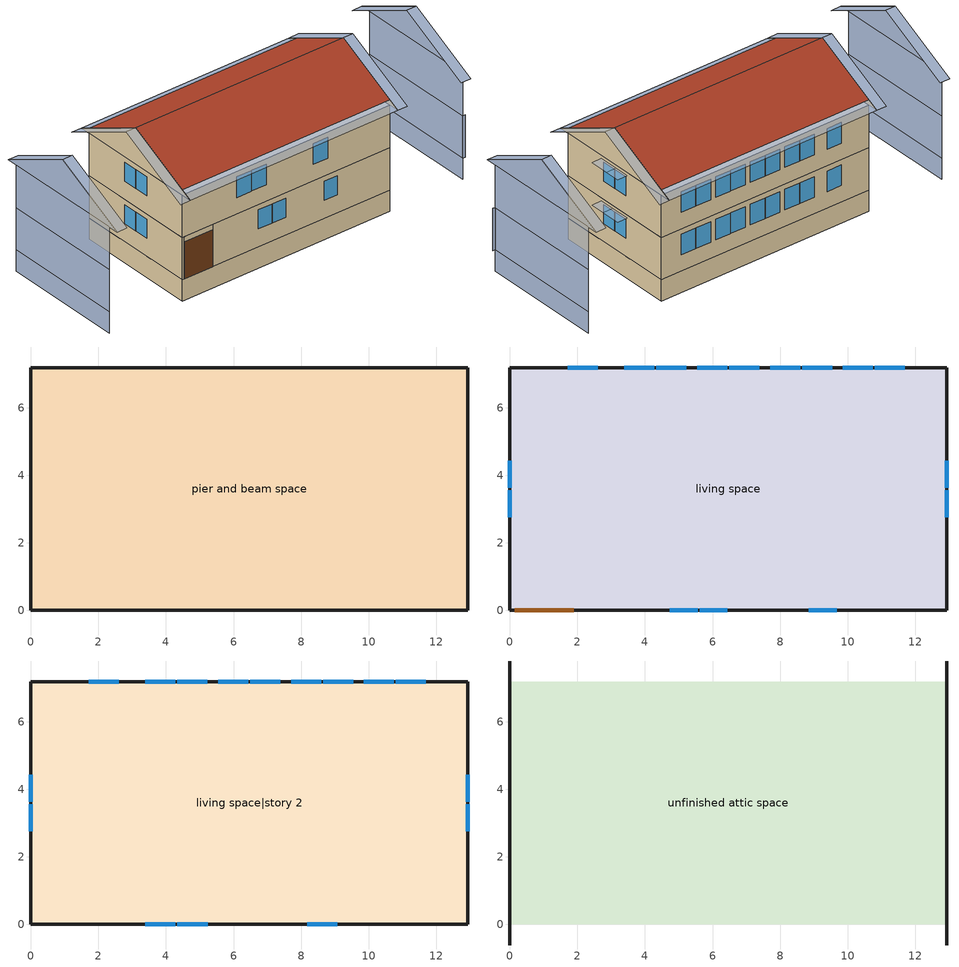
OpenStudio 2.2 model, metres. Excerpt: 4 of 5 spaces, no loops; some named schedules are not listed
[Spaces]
pier and beam space
 floor ground (GrndUninsUnfinFloor): 0,0 0,7.18 12.93,7.18 12.93,0 z0
 wall outside (ExtUninsUnfinWall 1): 0,7.18 0,0 12.93,0 12.93,7.18 0,7.18 z0:1.22
living space
 floor to pier and beam space (UnfinInsFinPierBeamFloor 3): 0,0 0,7.18 12.93,7.18 12.93,0 z1.22
 wall outside (ExtInsFinWall 3): 0,7.18 0,0 0.13,0 1.92,0 12.93,0 12.93,7.18 0,7.18 z1.22:3.66
 window (WindowConstruction): 4.74,0 5.56,0 / 5.62,0 6.44,0 / 8.85,0 9.67,0 z2.26:3.35; 11.69,7.18 10.81,7.18 / 10.75,7.18 9.86,7.18 / 9.54,7.18 8.65,7.18 / 8.59,7.18 7.7,7.18 / 7.38,7.18 6.5,7.18 / 6.44,7.18 5.55,7.18 / 5.23,7.18 4.34,7.18 / 4.28,7.18 3.39,7.18 / 2.6,7.18 1.71,7.18 z2.17:3.35; 0,4.43 0,3.62 / 0,3.56 0,2.75 / 12.93,2.75 12.93,3.56 / 12.93,3.62 12.93,4.43 z2.27:3.35
 door (LivingDoors): 0.15,0 1.89,0 z1.22:3.35
living space|story 2
 floor to living space (RevFinUninsFinFloor 4): 0,0 0,7.18 12.93,7.18 12.93,0 z3.66
 wall outside (ExtInsFinWall 3): 0,7.18 0,0 12.93,0 12.93,7.18 0,7.18 z3.66:6.1
 window (WindowConstruction): 3.39,0 4.28,0 / 4.34,0 5.23,0 / 8.18,0 9.07,0 z4.6:5.79; 11.69,7.18 10.81,7.18 / 10.75,7.18 9.86,7.18 / 9.54,7.18 8.65,7.18 / 8.59,7.18 7.7,7.18 / 7.38,7.18 6.5,7.18 / 6.44,7.18 5.55,7.18 / 5.23,7.18 4.34,7.18 / 4.28,7.18 3.39,7.18 / 2.6,7.18 1.71,7.18 z4.61:5.79; 0,4.43 0,3.62 / 0,3.56 0,2.75 / 12.93,2.75 12.93,3.56 / 12.93,3.62 12.93,4.43 z4.71:5.79
unfinished attic space
 floor to living space|story 2 (FinInsUnfinUAFloor 1): 0,7.18 12.93,7.18 12.93,0 0,0 z6.1
 wall outside (ExtUninsUnfinWall 1): 0,3.59,8.2 0,7.79,6.1 0,-0.61,6.1; 12.93,3.59,8.2 12.93,-0.61,6.1 12.93,7.79,6.1
 roof outside (UnfinInsExtRoof 2): 12.93,3.59,8.2 0,3.59,8.2 0,0,6.4 12.93,0,6.4; 0,3.59,8.2 12.93,3.59,8.2 12.93,7.18,6.4 0,7.18,6.4
shading: -4.57,0 -4.57,7.18 / 17.5,7.18 17.5,0 z3.66:6.1; -4.57,0 -4.57,7.18 / 17.5,7.18 17.5,0 z0:1.22; -4.57,0 -4.57,7.18 / 17.5,7.18 17.5,0 / 17.5,0 17.63,0 z1.22:3.66; 0,-0.61,6.1 0,0,6.4 12.93,0,6.4 12.93,-0.61,6.1; -0.61,3.59,8.2 0,3.59,8.2 0,-0.61,6.1 -0.61,-0.61,6.1; 13.54,3.59,8.2 13.54,-0.61,6.1 12.93,-0.61,6.1 12.93,3.59,8.2; 0,7.79,6.1 12.93,7.79,6.1 12.93,7.18,6.4 0,7.18,6.4; -0.61,3.59,8.2 -0.61,7.79,6.1 0,7.79,6.1 0,3.59,8.2; 13.54,3.59,8.2 12.93,3.59,8.2 12.93,7.79,6.1 13.54,7.79,6.1; 12.93,3.71 12.93,2.6 13.54,2.6 13.54,3.71 z5.94; 12.93,4.59 12.93,3.47 13.54,3.47 13.54,4.59 z3.51; 12.93,3.71 12.93,2.6 13.54,2.6 13.54,3.71 z3.51; 12.93,4.59 12.93,3.47 13.54,3.47 13.54,4.59 z5.94; -4.57,3.59,8.2 -4.57,-0.61,6.1 -4.57,7.79,6.1; -3.96,3.59,8.2 -3.96,-0.61,6.1 -4.57,-0.61,6.1 -4.57,3.59,8.2; -3.96,3.59,8.2 -4.57,3.59,8.2 -4.57,7.79,6.1 -3.96,7.79,6.1; 17.5,3.59,8.2 17.5,7.79,6.1 17.5,-0.61,6.1; 16.89,3.59,8.2 16.89,7.79,6.1 17.5,7.79,6.1 17.5,3.59,8.2; 16.89,3.59,8.2 17.5,3.59,8.2 17.5,-0.61,6.1 16.89,-0.61,6.1
[Building]
Building: North Axis {deg}=45; Standards Number of Stories=2; Standards Number of Above Ground Stories=2; Standards Building Type=singlefamilydetached; Standards Number of Living Units=1
[Site]
Denver Intl Ap_CO_USA: Latitude {deg}=39.83; Longitude {deg}=-104.65; Time Zone {hr}=-7; Elevation {m}=1650; Terrain=Suburbs
[ClimateZones]
Climate Zone Institution Name 2=Building America; Climate Zone Document Year 2=0; Climate Zone Value 2=Cold
[Site:WaterMainsTemperature]
Calculation Method=Correlation; Annual Average Outdoor Air Temperature {C}=10.8753; Maximum Difference In Monthly Average Outdoor Air Temperatures {deltaC}=23.1524
[Site:GroundTemperature:BuildingSurface]
6.71221, 4.9416, 4.79814, 5.63626, 9.00496, 12.3608, 15.2732, 17.1228, 17.2883, 15.7979, 12.9685, 9.71588
[Site:GroundTemperature:Deep]
10.8753, 10.8753, 10.8753, 10.8753, 10.8753, 10.8753, 10.8753, 10.8753, 10.8753, 10.8753, 10.8753, 10.8753
[Material] Roughness=Rough
Name | Thickness {m} | Conductivity {W/m-K} | Density {kg/m3} | Specific Heat {J/kg-K} | Thermal Absorptance | Solar Absorptance | Visible Absorptance
ExtStudAndAirWall | 0.0889 | 0.393681 | 83.0261 | 1211.62
ResExtWallSheathing | 0.0127 | 0.11544 | 512.591 | 1214.172
FinStudAndAirFloor | 0.1397 | 0.557309 | 67.6845 | 1210.93
Concrete-4in | 0.1016 | 1.3112 | 2242.58 | 837.36 | 0.9
Soil-12in | 0.3048 | 1.73073 | 1842.12 | 418.68
UAAdditionalCeilingIns | 0.099314 | 0.0562489 | 16.0185 | 1046.7
UATrussandIns | 0.0889 | 0.0589049 | 50.7785 | 1165.04
UARoofIns | 0.18415 | 8.02275 | 37.0013 | 1207.82
ResRoofSheathing; ResFloorSheathing | 0.01905 | 0.11544 | 512.591 | 1214.172
ResRoofMaterial | 0.009525 | 0.162689 | 1121.29 | 1465.38 | 0.88 | 0.3 | 0.3
ResCeilingMass1; ResCeilingMass2 | 0.015875 | 0.160266 | 800.923 | 837.36 | 0.9 | 0.3 | 0.1
PierBeamCeilingIns | 0.1397 | 0.0668072 | 106.355 | 1151.63
ResFloorCovering | 0.0127 | 0.0433377 | 54.4628 | 1339.776 | 0.9 | 0.9
ResFloorMass | 0.015875 | 0.11544 | 544.628 | 1214.172 | 0.9 | 0.6
StudAndCavity | 0.0889 | 0.0744714 | 162.387 | 1178.86
ResExtWallRigidIns | 0.0508 | 0.0288456 | 32.0369 | 1214.172
ResExtFinish | 0.009525 | 0.087979 | 174.601 | 1214.172 | 0.9 | 0.3 | 0.3
ResExtWallMass1; ResExtWallMass2 | 0.0127 | 0.160266 | 800.923 | 837.36 | 0.9 | 0.5 | 0.1
ResExtWallMassOtherSide2; ResExtWallMassOtherSide1; ResExtWallMass1 1; ResExtWallMass2 1 | 0.015875 | 0.160266 | 800.923 | 837.36 | 0.9 | 0.5 | 0.1
IntMassStudAndAirWall | 0.0889 | 0.39183 | 83.0261 | 1211.62
DoorMaterial | 0.04445 | 0.209228 | 512.591 | 1214.172
[Material:NoMass]
Adiabatic: Roughness=Rough; Thermal Resistance {m2-K/W}=176.11
[Construction]
GrndUninsUnfinFloor: Adiabatic, Soil-12in, Concrete-4in
UnfinInsExtRoof 2: ResRoofMaterial, ResRoofSheathing, UARoofIns
FinInsUnfinUAFloor 1: ResCeilingMass2, UATrussandIns, UAAdditionalCeilingIns, ResCeilingMass1
RevFinUninsFinFloor 4: ResCeilingMass2, FinStudAndAirFloor, ResCeilingMass1, ResFloorSheathing, ResFloorMass, ResFloorCovering
UnfinInsFinPierBeamFloor 3: ResFloorSheathing, ResFloorCovering, PierBeamCeilingIns, ResFloorMass
ExtUninsUnfinWall 1: ResExtFinish, ResExtWallSheathing, ExtStudAndAirWall
ExtInsFinWall 3: ResExtFinish, ResExtWallRigidIns, StudAndCavity, ResExtWallMass1, ResExtWallMass2
FinUninsFinWall: ResExtWallMassOtherSide2, ResExtWallMassOtherSide1, IntMassStudAndAirWall, ResExtWallMass1 1, ResExtWallMass2 1
WindowConstruction: GlazingMaterial
LivingDoors: DoorMaterial
[WindowMaterial:Shade]
CoolingShade: Solar Transmittance=0.999; Solar Reflectance=0.00099; Visible Transmittance=0.999; Visible Reflectance=0.00099; Thermal Hemispherical Emissivity=1e-005; Thermal Transmittance=0.999; Thickness {m}=0.0001; Conductivity {W/m-K}=10000; Shade to Glass Distance {m}=0.001; Top Opening Multiplier=0; Bottom Opening Multiplier=0; Left-Side Opening Multiplier=0; Right-Side Opening Multiplier=0; Airflow Permeability=0
[WindowMaterial:SimpleGlazingSystem]
GlazingMaterial: U-Factor {W/m2-K}=6.58679; Solar Heat Gain Coefficient=0.532
[BuildingUnit] Building Unit Type=Residential; Building Unit Feature Data Type 5=String; Building Unit Feature Data Type 12=Double; Building Unit Feature Data Type 14=Double; Building Unit Feature Data Type 16=Double; Building Unit Feature Data Type 18=Double; Building Unit Feature Data Type 19=String; Building Unit Feature Data Type 21=String; Building Unit Feature Data Type 22=Double; Building Unit Feature Data Type 23=String; Building Unit Feature Data Type 24=Double; Building Unit Feature Data Type 25=String; Building Unit Feature Data Type 28=Double; Building Unit Feature Data Type 30=Double; Building Unit Feature Data Type 31=Double; Building Unit Feature Data Type 32=Double; Building Unit Feature Data Type 33=Double; Building Unit Feature Data Type 34=Double; Building Unit Feature Data Type 35=Double; Building Unit Feature Data Type 36=Double; Building Unit Feature Data Type 37=Double
Name | Building Unit Feature Name 1 | Building Unit Feature Data Type 1 | Building Unit Feature Value 1 | Building Unit Feature Name 2 | Building Unit Feature Data Type 2 | Building Unit Feature Value 2 | Building Unit Feature Name 3 | Building Unit Feature Data Type 3 | Building Unit Feature Value 3 | Building Unit Feature Name 4 | Building Unit Feature Data Type 4 | Building Unit Feature Value 4 | Building Unit Feature Name 5 | Building Unit Feature Value 5 | Building Unit Feature Name 6 | Building Unit Feature Data Type 6 | Building Unit Feature Value 6 | Building Unit Feature Name 7 | Building Unit Feature Data Type 7 | Building Unit Feature Value 7 | Building Unit Feature Name 8 | Building Unit Feature Data Type 8 | Building Unit Feature Value 8 | Building Unit Feature Name 9 | Building Unit Feature Data Type 9 | Building Unit Feature Value 9 | Building Unit Feature Name 10 | Building Unit Feature Data Type 10 | Building Unit Feature Value 10 | Building Unit Feature Name 11 | Building Unit Feature Data Type 11 | Building Unit Feature Value 11 | Building Unit Feature Name 12 | Building Unit Feature Value 12 | Building Unit Feature Name 13 | Building Unit Feature Data Type 13 | Building Unit Feature Value 13 | Building Unit Feature Name 14 | Building Unit Feature Value 14 | Building Unit Feature Name 15 | Building Unit Feature Data Type 15 | Building Unit Feature Value 15 | Building Unit Feature Name 16 | Building Unit Feature Value 16 | Building Unit Feature Name 17 | Building Unit Feature Data Type 17 | Building Unit Feature Value 17 | Building Unit Feature Name 18 | Building Unit Feature Value 18 | Building Unit Feature Name 19 | Building Unit Feature Value 19 | Building Unit Feature Name 20 | Building Unit Feature Data Type 20 | Building Unit Feature Value 20 | Building Unit Feature Name 21 | Building Unit Feature Value 21 | Building Unit Feature Name 22 | Building Unit Feature Value 22 | Building Unit Feature Name 23 | Building Unit Feature Value 23 | Building Unit Feature Name 24 | Building Unit Feature Value 24 | Building Unit Feature Name 25 | Building Unit Feature Value 25 | Building Unit Feature Name 26 | Building Unit Feature Data Type 26 | Building Unit Feature Value 26 | Building Unit Feature Name 27 | Building Unit Feature Data Type 27 | Building Unit Feature Value 27 | Building Unit Feature Name 28 | Building Unit Feature Value 28 | Building Unit Feature Name 29 | Building Unit Feature Data Type 29 | Building Unit Feature Value 29 | Building Unit Feature Name 30 | Building Unit Feature Value 30 | Building Unit Feature Name 31 | Building Unit Feature Value 31 | Building Unit Feature Name 32 | Building Unit Feature Value 32 | Building Unit Feature Name 33 | Building Unit Feature Value 33 | Building Unit Feature Name 34 | Building Unit Feature Value 34 | Building Unit Feature Name 35 | Building Unit Feature Value 35 | Building Unit Feature Name 36 | Building Unit Feature Value 36 | Building Unit Feature Name 37 | Building Unit Feature Value 37 | Building Unit Feature Name 38 | Building Unit Feature Data Type 38 | Building Unit Feature Value 38 | Building Unit Feature Name 39 | Building Unit Feature Data Type 39 | Building Unit Feature Value 39 | Building Unit Feature Name 40 | Building Unit Feature Data Type 40 | Building Unit Feature Value 40 | Building Unit Feature Name 41 | Building Unit Feature Data Type 41 | Building Unit Feature Value 41 | Building Unit Feature Name 42 | Building Unit Feature Data Type 42 | Building Unit Feature Value 42 | Building Unit Feature Name 43 | Building Unit Feature Data Type 43 | Building Unit Feature Value 43 | Building Unit Feature Name 44 | Building Unit Feature Data Type 44 | Building Unit Feature Value 44 | Building Unit Feature Name 45 | Building Unit Feature Data Type 45 | Building Unit Feature Value 45 | Building Unit Feature Name 46 | Building Unit Feature Data Type 46 | Building Unit Feature Value 46 | Building Unit Feature Name 47 | Building Unit Feature Data Type 47 | Building Unit Feature Value 47 | Building Unit Feature Name 48 | Building Unit Feature Data Type 48 | Building Unit Feature Value 48 | Building Unit Feature Name 49 | Building Unit Feature Data Type 49 | Building Unit Feature Value 49 | Building Unit Feature Name 50 | Building Unit Feature Data Type 50 | Building Unit Feature Value 50 | Building Unit Feature Name 51 | Building Unit Feature Data Type 51 | Building Unit Feature Value 51 | Building Unit Feature Name 52 | Building Unit Feature Data Type 52 | Building Unit Feature Value 52 | Building Unit Feature Name 53 | Building Unit Feature Data Type 53 | Building Unit Feature Value 53 | Building Unit Feature Name 54 | Building Unit Feature Data Type 54 | Building Unit Feature Value 54 | Building Unit Feature Name 55 | Building Unit Feature Data Type 55 | Building Unit Feature Value 55 | Building Unit Feature Name 56 | Building Unit Feature Data Type 56 | Building Unit Feature Value 56 | Building Unit Feature Name 57 | Building Unit Feature Data Type 57 | Building Unit Feature Value 57 | Building Unit Feature Name 58 | Building Unit Feature Data Type 58 | Building Unit Feature Value 58 | Building Unit Feature Name 59 | Building Unit Feature Data Type 59 | Building Unit Feature Value 59 | Building Unit Feature Name 60 | Building Unit Feature Data Type 60 | Building Unit Feature Value 60 | Building Unit Feature Name 61 | Building Unit Feature Data Type 61 | Building Unit Feature Value 61 | Building Unit Feature Name 62 | Building Unit Feature Data Type 62 | Building Unit Feature Value 62 | Building Unit Feature Name 63 | Building Unit Feature Data Type 63 | Building Unit Feature Value 63 | Building Unit Feature Name 64 | Building Unit Feature Data Type 64 | Building Unit Feature Value 64 | Building Unit Feature Name 65 | Building Unit Feature Data Type 65 | Building Unit Feature Value 65 | Building Unit Feature Name 66 | Building Unit Feature Data Type 66 | Building Unit Feature Value 66 | Building Unit Feature Name 67 | Building Unit Feature Data Type 67 | Building Unit Feature Value 67 | Building Unit Feature Name 68 | Building Unit Feature Data Type 68 | Building Unit Feature Value 68
EPWWeatherInfo | EPWHeaderCity | String | Denver Intl Ap | EPWHeaderState | String | CO | EPWHeaderCountry | String | USA | EPWHeaderDataSource | String | TMY3 | EPWHeaderStation | 725650 | EPWHeaderLatitude | Double | 39.83 | EPWHeaderLongitude | Double | -104.65 | EPWHeaderTimezone | Double | -7 | EPWHeaderAltitude | Double | 5413.39 | EPWHeaderLocalPressure | Double | 0.819376 | EPWDataAnnualAvgDrybulb | Double | 51.5756 | EPWDataAnnualMinDrybulb | -2.92 | EPWDataAnnualMaxDrybulb | Double | 104 | EPWDataCDD50F | 3072.29 | EPWDataCDD65F | Double | 883.62 | EPWDataHDD50F | 2497.19 | EPWDataHDD65F | Double | 5783.52 | EPWDataAnnualAvgWindspeed | 3.91653 | EPWDataMonthlyAvgDrybulbs | 33.41919354838707,31.90142857142851,43.02620967741929,42.4862499999999,59.877741935483826,73.5757499999999,72.07975806451604,72.70008064516125,66.49199999999995,50.07911290322577,37.21824999999998,34.58217741935478 | EPWDataMainsDailyTemps | String | 50.07624256468849,49.96578526971447,49.85758155416446,49.751663461543956,49.64806235849289,49.546808925496684,49.44793314780048,49.351464306529344,49.25743097001691,49.16586098534516,49.07678147009774,48.99021880432938,48.906198622753664,48.82474580715156,48.74588447900294,48.66963799234318,48.59602892684717,48.52507908114243,48.45680946635379,48.391240299881034,48.32839099941178,48.2682801771711,48.21092563440964,48.15634435613202,48.10455250606682,48.0555654218799,48.00939761063225,47.96606274448391,47.92557365664502,47.887942337575474,47.85317993143398,47.82129673277785,47.79230218351441,47.76620487010479,47.743012521021164,47.72273200445806,47.70536932629837,47.69092962833478,47.679417186747074,47.67083541083578,47.66518684201257,47.662473153047586,47.66269514757412,47.66585275985059,47.671945054780025,47.680970228187,47.69292560735188,47.707807651802355,47.72561195436194,47.74633324245504,47.769965379668456,47.796501367568595,47.82593334777396,47.85825260428239,47.89344956605218,47.931513809836474,47.972434063269986,48.01619820820726,48.062793284311255,48.11220549289154,48.16442020099054,48.219421945717,48.27719443882517,48.33772057153841,48.400982419615794,48.4669612486602,48.53563751966631,48.606990894806955,48.6810002434559,48.75764364844552,48.83689841255736,48.918741065243694,49.0031473695781,49.090092329433006,49.17955019688205,49.27149447982508,49.36589794983356,49.462732650213994,49.561969904287025,49.6635803238798,49.76753381802895,49.87379960189179,49.98234620586291,50.09314148489366,50.20615262801154,50.32134616803691,50.43868799149395,50.55814334871304,50.67967686412157,50.803252546720046,50.92883380074053,51.05638343648407,51.18586368133415,51.31723619094261,51.45046206058504,51.585501836681985,51.722315528482795,51.86086261990847,52.00110208155013,52.14299238281949,52.286491504247756,52.43155694992926,52.57814576010625,52.72621452389102,52.875719392121596,53.026616090347304,53.17885993194017,53.33240583132849,53.487208317348475,53.643221546710095,53.80039931757317,53.95869508322955,54.118061965887556,54.278452770554324,54.43981999901219,54.60211586388484,54.765292302789085,54.92930099256807,55.09409336360172,55.25962061419019,55.425833725006015,55.592683473610705,55.76012044903154,55.92809506639413,56.096557581606504,56.265458106090385,56.43474662155519,56.60437299481049,56.774286992612446,56.944438296539964,57.114776517895976,57.285251212629575,57.455811896274575,57.62640805889998,57.796989180068046,57.96750474379538,58.137904253512836,58.308137247019545,58.478153311426844,58.64790209808757,58.817333337506334,58.98639685422635,59.15504258168842,59.3232205770577,59.49088103601374,59.657974307499636,59.82445090842566,59.990261538323224,60.15535709394477,60.3196886838052,60.483207642660645,60.645865545920216,60.80761422398648,60.96840577652041,61.128192586626696,61.28692733495492,61.44456301371284,61.60105294058722,61.75635077256843,61.91041051967443,62.06318655857029,62.21463364607911,62.36470693258035,62.51336197529165,62.660554751430084,62.80624167124915,62.9503795909474,63.092925825445136,63.23383816102513,63.37307486783386,63.510594712239374,63.64635696904229,63.780321433536116,63.91244843341354,64.04269884051499,64.17103408241607,64.29741615385042,64.42180762796461,64.54417166740178,64.6644720352106,64.78267310557656,64.89873987437224,65.01263796952337,65.12433366118786,65.23379387174455,65.34098618558886,65.44587885873229,65.54844082820318,65.64864172124571,65.74645186431445,65.84184229186192,65.93478475491652,66.02525172944812,66.11321642451904,66.19865279021803,66.2815355253746,66.36184008505171,66.43954268781468,66.51462032277362,66.58705075639804,66.65681253910107,66.7238850115915,66.78824831099188,66.8498833767207,66.90877195613702,66.96489660994582,67.01824071736247,67.0687884810348,67.11652493172134,67.1614359327244,67.20350818407636,67.2427292264785,67.27908744499058,67.31257207247057,67.34317319276317,67.37088174363649,67.39568951946556,67.41758917366259,67.4365742208524,67.45263903879307,67.46577887004094,67.47598982335943,67.48326887487143,67.48761386895477,67.48902351888061,67.4874974071945,67.48303598583993,67.47564057602459,67.46531336782905,67.45205741955822,67.43587665683559,67.4167758714408,67.39476071989056,67.36983772176345,67.3420142577693,67.31129856756348,67.2776997473067,67.24122774697133,67.20189336739486,67.1597082570812,67.11468490875127,67.06683665564319,67.01617766756395,66.96272294669305,66.90648832313975,66.84749045025524,66.78574679970073,66.72127565627355,66.65409611249217,66.58422806294222,66.51169219838478,66.43650999962914,66.35870373117136,66.2782964346009,66.19531192177709,66.10977476777737,66.02171030361976,65.9311446087612,65.83810450337445,65.74261754040548,65.64471199741396,65.54441686819914,65.44176185421358,65.3367773557674,65.22949446302543,65.11994494680023,65.00816124914343,64.89417647373834,64.77802437609657,64.65973935356172,64.53935643512287,64.4169112710411,64.29244012229202,64.16597984982741,64.03756790365917,63.90724231176892,63.77504166884631,63.6410051248596,63.505172373461775,63.367583640235615,63.22827967078128,63.087301718649925,62.944691533126786,62.80049134686757,62.65474386339166,62.507492244435824,62.358780097172314,62.20865146129504,62.057150795977556,61.90432296670695,61.750213231997364,61.59486722998707,61.4383309649232,61.28065079353804,61.12187341132084,60.96204583868952,60.80121540706588,60.639429744858944,60.476736763360236,60.31318464255526,60.1488218168555,59.98369696075506,59.817858974416055,59.65135696918742,59.484240253060975,59.316558316069354,59.14836081562999,58.979697561839565,58.81061850272319,58.64117370944278,58.47141336146898,58.30138773172094,58.13114717167853,57.96074209647115,57.79022296994785,57.619640289732864,57.44904457227127,57.27848633786898,57.10801609573168,56.93768432900698,56.76754147983427,56.59763793440684,56.42802400805043,56.258749930322814,56.089865830138834,55.92142172092519,55.75346748580939,55.58605286284738,55.41922743029409,55.253040591921284,55.08754156238709,54.92277935266159,54.758802755512654,54.59566033105642,54.433400392376676,54.27207099121742,54.11171990375276,53.95239461643851,53.794142311949436,53.637009855206635,53.481043779498876,53.32629027270225,53.17279516360207,53.02060390832103,52.86976157685792,52.7203128397405,52.57230195479675,52.42577275404836,52.2807686307303,52.13733252644026,51.995506918421974,51.85533380698597,51.716854703071526,51.580110615953664,51.44514204109863,51.31198894817149,51.18069076919956,51.05128638689496,50.92381412313984,50.79831172763777,50.67481636673447,50.55336461241139,50.43399243145524,50.31673517480678,50.20162756709195 | EPWDataMainsMonthlyTemps | 48.74588447900294,47.671945054780025,49.17955019688205,52.875719392121596,57.796989180068046,62.660554751430084,66.19865279021803,67.48902351888061,66.19531192177709,62.65474386339166,57.79022296994785,52.86976157685792 | EPWDataMainsAvgTemp | 57.5779 | EPWDataGroundMonthlyTemps | 44.08197290927985,40.894885684256934,40.63665370518229,42.14527383112042,48.208935610201856,54.24942532920625,59.49181860884866,62.82111671719588,63.11898312643705,60.436204288141006,55.3433774168231,49.488581125820524 | EPWDataWSF | 0 | EPWDataMonthlyAvgDailyHighDrybulbs | 47.4103225806451,46.586428571428456,55.15032258064512,53.70799999999994,72.80193548387093,88.67599999999996,86.18580645161288,85.87225806451607,82.08199999999992,63.18064516129024,48.73399999999996,48.87935483870961 | EPWDataMonthlyAvgDailyLowDrybulbs | String | 19.347741935483857,19.856428571428516,30.316129032257997,31.111999999999924,47.416129032258,57.90199999999991,59.06387096774191,60.956774193548284,52.35199999999995,38.416129032258,27.00199999999998,23.029032258064426 | EPWDesignHeatingDrybulb | Double | 6.8 | EPWDesignHeatingWindspeed | 12 | EPWDesignCoolingDrybulb | Double | 91.76 | EPWDesignCoolingWetbulb | 60.08 | EPWDesignCoolingHumidityRatio | 0.00605039 | EPWDesignCoolingWindspeed | 4.2 | EPWDesignDailyTemperatureRange | 27.36 | EPWDesignDehumidDrybulb | 67.28 | EPWDesignDehumidHumidityRatio | 0.0122954 | EPWDesignCoolingDirectNormal | 985 | EPWDesignCoolingDiffuseHorizontal | 84
unit 1 | NumberOfBedrooms | Integer | 3 | NumberOfBathrooms | Double | 2 | SizingInfoRoofRigidInsRvalue|Surface 15 | Double | 0 | SizingInfoRoofRigidInsRvalue|Surface 14 | Double | 0 | SizingInfoRoofColor|Surface 15 | white | SizingInfoRoofMaterial|Surface 15 | String | metal | SizingInfoRoofColor|Surface 14 | String | white | SizingInfoRoofMaterial|Surface 14 | String | metal | SizingInfoSpaceWallsInsulated|pier and beam space | Boolean | false | SizingInfoSpaceCeilingInsulated|pier and beam space | Boolean | true | SizingInfoWallType|Surface 11 | String | WoodStud | SizingInfoStudWallCavityRvalue|Surface 11 | 7 | SizingInfoWallType|Surface 10 | String | WoodStud | SizingInfoStudWallCavityRvalue|Surface 10 | 7 | SizingInfoWallType|Surface 9 | String | WoodStud | SizingInfoStudWallCavityRvalue|Surface 9 | 7 | SizingInfoWallType|Surface 8 | String | WoodStud | SizingInfoStudWallCavityRvalue|Surface 8 | 7 | SizingInfoWallType|Surface 25 | WoodStud | SizingInfoStudWallCavityRvalue|Surface 25 | Double | 7 | SizingInfoWallType|Surface 24 | WoodStud | SizingInfoStudWallCavityRvalue|Surface 24 | 7 | SizingInfoWallType|Surface 3 | WoodStud | SizingInfoStudWallCavityRvalue|Surface 3 | 7 | SizingInfoWallType|Surface 2 | WoodStud | SizingInfoStudWallCavityRvalue|Surface 2 | Double | 7 | SizingInfoWallType|Surface 4 | String | WoodStud | SizingInfoStudWallCavityRvalue|Surface 4 | 7 | SizingInfoWallType|Surface 5 | String | WoodStud | SizingInfoStudWallCavityRvalue|Surface 5 | 7 | SizingInfoWallRigidInsRvalue|Surface 11 | 10 | SizingInfoWallRigidInsThickness|Surface 11 | 2 | SizingInfoWallRigidInsRvalue|Surface 10 | 10 | SizingInfoWallRigidInsThickness|Surface 10 | 2 | SizingInfoWallRigidInsRvalue|Surface 9 | 10 | SizingInfoWallRigidInsThickness|Surface 9 | 2 | SizingInfoWallRigidInsRvalue|Surface 8 | 10 | SizingInfoWallRigidInsThickness|Surface 8 | Double | 2 | SizingInfoWallRigidInsRvalue|Surface 25 | Double | 10 | SizingInfoWallRigidInsThickness|Surface 25 | Double | 2 | SizingInfoWallRigidInsRvalue|Surface 24 | Double | 10 | SizingInfoWallRigidInsThickness|Surface 24 | Double | 2 | SizingInfoWallRigidInsRvalue|Surface 3 | Double | 10 | SizingInfoWallRigidInsThickness|Surface 3 | Double | 2 | SizingInfoWallRigidInsRvalue|Surface 2 | Double | 10 | SizingInfoWallRigidInsThickness|Surface 2 | Double | 2 | SizingInfoWallRigidInsRvalue|Surface 4 | Double | 10 | SizingInfoWallRigidInsThickness|Surface 4 | Double | 2 | SizingInfoWallRigidInsRvalue|Surface 5 | Double | 10 | SizingInfoWallRigidInsThickness|Surface 5 | Double | 2 | DHWSchedIndex | Integer | 0 | SizingInfoMechVentType | String | balanced | SizingInfoMechVentTotalEfficiency | Double | 0 | SizingInfoMechVentLatentEffectiveness | Double | 0 | SizingInfoMechVentApparentSensibleEffectiveness | Double | 0.6595 | SizingInfoMechVentWholeHouseRate | Double | 23.7393 | SizingInfoDuctsSupplyRvalue | Double | 0 | SizingInfoDuctsReturnRvalue | Double | 0 | SizingInfoDuctsSupplyLoss | Double | 3.5e-07 | SizingInfoDuctsReturnLoss | Double | 0 | SizingInfoDuctsSupplySurfaceArea | Double | 400 | SizingInfoDuctsReturnSurfaceArea | Double | 240 | SizingInfoDuctsLocationZone | String | living zone | SizingInfoDuctsLocationFrac | Double | 0.65 | SizingInfoZoneInfiltrationELA|living zone | Double | 0.676593 | SizingInfoZoneInfiltrationCFM|living zone | Double | 92.5214 | SizingInfoZoneInfiltrationCFM|pier and beam zone | Double | 6666.67 | SizingInfoZoneInfiltrationCFM|unfinished attic zone | Double | 182.452
[ThermalZone] Use Ideal Air Loads=No
living zone: Thermostat=living zone temperature setpoint
unfinished attic zone; pier and beam zone: 
res ds_u 1 ret air zone: Volume {m3}=0
[Space]
Name | Thermal Zone | Building Unit
living space; living space|story 2 | living zone | unit 1
unfinished attic space | unfinished attic zone | unit 1
pier and beam space | pier and beam zone | unit 1
res ds_u 1 ret air space | res ds_u 1 ret air zone
[People:Definition] Number of People Calculation Method=People; Number of People {people}=1.32; Fraction Radiant=0.319734; Sensible Heat Fraction=0.573; Carbon Dioxide Generation Rate {m3/s-W}=0; Enable ASHRAE 55 Comfort Warnings=No; Mean Radiant Temperature Calculation Type=ZoneAveraged
residential occupants|living space; residential occupants|living space|story 2
[People] Number of People Schedule=residential occupants schedule; Activity Level Schedule=Schedule Ruleset 1
Name | People Definition | Space or SpaceType
residential occupants|living space | residential occupants|living space | living space
residential occupants|living space|story 2 | residential occupants|living space|story 2 | living space|story 2
[InternalMass:Definition] Construction=FinUninsFinWall; Design Level Calculation Method=SurfaceArea; Surface Area {m2}=92.903
living space|story 2 Partition; living space Partition
[InternalMass]
Name | Internal Mass Definition | Space or SpaceType
living space|story 2 Partition | living space|story 2 Partition | living space|story 2
living space Partition | living space Partition | living space
[ShadingControl]
WindowShadingControl: Shading Type=InteriorShade; Shading Device Material=CoolingShade; Shading Control Type=OnIfScheduleAllows; Schedule=residential window shading schedule; Shading Control Is Scheduled=Yes
[ThermostatSetpoint:DualSetpoint]
living zone temperature setpoint: Heating Setpoint Temperature Schedule=residential heating setpoint; Cooling Setpoint Temperature Schedule=residential cooling setpoint
[ElectricEquipment:Definition] Design Level Calculation Method=EquipmentLevel
Name | Design Level {W} | Fraction Latent | Fraction Radiant | Fraction Lost
residential refrigerator | 203.365 | 0 | 0 | 0
residential range electric ignition | 35.9069 | 0.3 | 0.24 | 0.3
residential misc plug loads|living space; residential misc plug loads|living space|story 2 | 404.053 | 0.021 | 0.558 | 0.049
res infil_u 1 house exh fan load equip | 0 | 0 | 0 | 0.5
res infil_u 1 range hood fan load equip; res infil_u 1 bath exh fan load equip | 0 | 0 | 0 | 1
[ElectricEquipment]
Name | Electric Equipment Definition | Space or SpaceType | Schedule
residential refrigerator | residential refrigerator | living space | residential refrigerator schedule
residential range electric ignition | residential range electric ignition | living space | residential range gas schedule
residential misc plug loads|living space | residential misc plug loads|living space | living space | residential misc plug loads schedule
residential misc plug loads|living space|story 2 | residential misc plug loads|living space|story 2 | living space|story 2 | residential misc plug loads schedule
res infil_u 1 house exh fan load equip | res infil_u 1 house exh fan load equip | living space | Always On Discrete
res infil_u 1 range hood fan load equip | res infil_u 1 range hood fan load equip | living space | Always On Discrete
res infil_u 1 bath exh fan load equip | res infil_u 1 bath exh fan load equip | living space | Always On Discrete
[OtherEquipment:Definition]
residential range gas: Design Level Calculation Method=EquipmentLevel; Design Level {W}=375.952; Fraction Latent=0.2; Fraction Radiant=0.18; Fraction Lost=0.5
[OtherEquipment]
residential range gas: Other Equipment Definition=residential range gas; Space or SpaceType=living space; Schedule=residential range gas schedule; Fuel Type=NaturalGas
[Lights:Definition] Design Level Calculation Method=LightingLevel; Lighting Level {W}=397.738; Fraction Radiant=0.6; Fraction Visible=0.2; Return Air Fraction=0
residential lighting living space; residential lighting living space|story 2
[Lights] Schedule=residential lighting schedule
Name | Lights Definition | Space or SpaceType
residential lighting living space | residential lighting living space | living space
residential lighting living space|story 2 | residential lighting living space|story 2 | living space|story 2
[Exterior:Lights:Definition]
residential lighting exterior: Design Level {W}=162.685
[Exterior:Lights]
residential lighting exterior: Exterior Lights Definition=residential lighting exterior; Schedule=residential lighting schedule
[SpaceInfiltration:DesignFlowRate] Schedule=Always On Discrete
Name | Space or SpaceType | Design Flow Rate Calculation Method | Air Changes per Hour {1/hr} | Design Flow Rate {m3/s}
res infil|pier and beam space | pier and beam space | AirChanges/Hour | 100
res infil_u 1 flow; res nv_u 1 flow | living space | Flow/Space |  | 0
[SpaceInfiltration:EffectiveLeakageArea]
res infil|unfinished attic space: Space or SpaceType=unfinished attic space; Schedule=Always On Discrete; Effective Air Leakage Area {cm2}=3093.67; Stack Coefficient=0.000145999; Wind Coefficient=4.48077e-05
[Schedule:Ruleset]
Name | Default Day Schedule
residential occupants schedule | Schedule Day 1
Schedule Ruleset 1 | Schedule Day 2
residential window shading schedule | Schedule Day 3
residential heating setpoint | Schedule Day 5
residential cooling setpoint | Schedule Day 6
residential refrigerator schedule | Schedule Day 8
residential range gas schedule | Schedule Day 9
residential lighting schedule | Schedule Day 10
residential misc plug loads schedule | Schedule Day 11
[Schedule:Day]
Schedule Day 1; Schedule Day 3; Schedule Day 5; Schedule Day 6; Schedule Day 8; Schedule Day 9; Schedule Day 10; Schedule Day 11: 24, 0, 0
residential occupants schedule allday1; residential occupants schedule allday2; residential occupants schedule allday3; residential occupants schedule allday4; residential occupants schedule allday5; residential occupants schedule allday6; residential occupants schedule allday7; residential occupants schedule allday8; residential occupants schedule allday9; residential occupants schedule allday10; residential occupants schedule allday11; residential occupants schedule allday12: 1, 0, 1, 2, 0, 1, 3, 0, 1, 4, 0, 1, 5, 0, 1, 6, 0, 1, 7, 0, 1, 8, 0, 0.8831, 9, 0, 0.40861, 10, 0, 0.24189, 11, 0, 0.24189, 12, 0, 0.24189, 13, 0, 0.24189, 14, 0, 0.24189, 15, 0, 0.24189, 16, 0, 0.24189, 17, 0, 0.29498, 18, 0, 0.5531, 19, 0, 0.89693, 20, 0, 0.89693, 21, 0, 0.89693, 22, 0, 1, 23, 0, 1, 24, 0, 1
Schedule Day 2: 24, 0, 112.539
residential window shading schedule allday1; residential window shading schedule allday2; residential window shading schedule allday3; residential window shading schedule allday4; residential window shading schedule allday11; residential window shading schedule allday12: 1, 0, 0, 2, 0, 0, 3, 0, 0, 4, 0, 0, 5, 0, 0, 6, 0, 0, 7, 0, 0, 8, 0, 0, 9, 0, 0, 10, 0, 0, 11, 0, 0, 12, 0, 0, 13, 0, 0, 14, 0, 0, 15, 0, 0, 16, 0, 0, 17, 0, 0, 18, 0, 0, 19, 0, 0, 20, 0, 0, 21, 0, 0, 22, 0, 0, 23, 0, 0, 24, 0, 0
residential window shading schedule allday5; residential window shading schedule allday6; residential window shading schedule allday7; residential window shading schedule allday8; residential window shading schedule allday9; residential window shading schedule allday10: 1, 0, 1, 2, 0, 1, 3, 0, 1, 4, 0, 1, 5, 0, 1, 6, 0, 1, 7, 0, 1, 8, 0, 1, 9, 0, 1, 10, 0, 1, 11, 0, 1, 12, 0, 1, 13, 0, 1, 14, 0, 1, 15, 0, 1, 16, 0, 1, 17, 0, 1, 18, 0, 1, 19, 0, 1, 20, 0, 1, 21, 0, 1, 22, 0, 1, 23, 0, 1, 24, 0, 1
residential refrigerator schedule allday1; residential refrigerator schedule allday12: 1, 0, 0.610949, 2, 0, 0.595675, 3, 0, 0.580401, 4, 0, 0.565128, 5, 0, 0.549854, 6, 0, 0.549854, 7, 0, 0.580401, 8, 0, 0.610949, 9, 0, 0.626223, 10, 0, 0.626223, 11, 0, 0.610949, 12, 0, 0.610949, 13, 0, 0.641496, 14, 0, 0.641496, 15, 0, 0.641496, 16, 0, 0.626223, 17, 0, 0.672044, 18, 0, 0.733139, 19, 0, 0.763686, 20, 0, 0.733139, 21, 0, 0.717865, 22, 0, 0.702591, 23, 0, 0.672044, 24, 0, 0.626223
residential refrigerator schedule allday2: 1, 0, 0.609489, 2, 0, 0.594252, 3, 0, 0.579015, 4, 0, 0.563777, 5, 0, 0.54854, 6, 0, 0.54854, 7, 0, 0.579015, 8, 0, 0.609489, 9, 0, 0.624726, 10, 0, 0.624726, 11, 0, 0.609489, 12, 0, 0.609489, 13, 0, 0.639964, 14, 0, 0.639964, 15, 0, 0.639964, 16, 0, 0.624726, 17, 0, 0.670438, 18, 0, 0.731387, 19, 0, 0.761861, 20, 0, 0.731387, 21, 0, 0.71615, 22, 0, 0.700912, 23, 0, 0.670438, 24, 0, 0.624726
residential refrigerator schedule allday3; residential refrigerator schedule allday4; residential refrigerator schedule allday5: 1, 0, 0.791241, 2, 0, 0.77146, 3, 0, 0.751679, 4, 0, 0.731898, 5, 0, 0.712117, 6, 0, 0.712117, 7, 0, 0.751679, 8, 0, 0.791241, 9, 0, 0.811022, 10, 0, 0.811022, 11, 0, 0.791241, 12, 0, 0.791241, 13, 0, 0.830803, 14, 0, 0.830803, 15, 0, 0.830803, 16, 0, 0.811022, 17, 0, 0.870365, 18, 0, 0.949489, 19, 0, 0.989051, 20, 0, 0.949489, 21, 0, 0.929708, 22, 0, 0.909927, 23, 0, 0.870365, 24, 0, 0.811022
residential refrigerator schedule allday6; residential refrigerator schedule allday7; residential refrigerator schedule allday8; residential refrigerator schedule allday9: 1, 0, 0.8, 2, 0, 0.78, 3, 0, 0.76, 4, 0, 0.74, 5, 0, 0.72, 6, 0, 0.72, 7, 0, 0.76, 8, 0, 0.8, 9, 0, 0.82, 10, 0, 0.82, 11, 0, 0.8, 12, 0, 0.8, 13, 0, 0.84, 14, 0, 0.84, 15, 0, 0.84, 16, 0, 0.82, 17, 0, 0.88, 18, 0, 0.96, 19, 0, 1, 20, 0, 0.96, 21, 0, 0.94, 22, 0, 0.92, 23, 0, 0.88, 24, 0, 0.82
residential refrigerator schedule allday10: 1, 0, 0.679562, 2, 0, 0.662573, 3, 0, 0.645584, 4, 0, 0.628595, 5, 0, 0.611606, 6, 0, 0.611606, 7, 0, 0.645584, 8, 0, 0.679562, 9, 0, 0.696551, 10, 0, 0.696551, 11, 0, 0.679562, 12, 0, 0.679562, 13, 0, 0.71354, 14, 0, 0.71354, 15, 0, 0.71354, 16, 0, 0.696551, 17, 0, 0.747518, 18, 0, 0.815474, 19, 0, 0.849453, 20, 0, 0.815474, 21, 0, 0.798485, 22, 0, 0.781496, 23, 0, 0.747518, 24, 0, 0.696551
residential refrigerator schedule allday11: 1, 0, 0.675182, 2, 0, 0.658303, 3, 0, 0.641423, 4, 0, 0.624544, 5, 0, 0.607664, 6, 0, 0.607664, 7, 0, 0.641423, 8, 0, 0.675182, 9, 0, 0.692062, 10, 0, 0.692062, 11, 0, 0.675182, 12, 0, 0.675182, 13, 0, 0.708942, 14, 0, 0.708942, 15, 0, 0.708942, 16, 0, 0.692062, 17, 0, 0.742701, 18, 0, 0.810219, 19, 0, 0.843978, 20, 0, 0.810219, 21, 0, 0.793339, 22, 0, 0.77646, 23, 0, 0.742701, 24, 0, 0.692062
residential range gas schedule allday1; residential range gas schedule allday2: 1, 0, 0.0466667, 2, 0, 0.0466667, 3, 0, 0.0266667, 4, 0, 0.0266667, 5, 0, 0.0466667, 6, 0, 0.0733333, 7, 0, 0.166667, 8, 0, 0.28, 9, 0, 0.306667, 10, 0, 0.32, 11, 0, 0.28, 12, 0, 0.333333, 13, 0, 0.38, 14, 0, 0.306667, 15, 0, 0.38, 16, 0, 0.293333, 17, 0, 0.613333, 18, 0, 1, 19, 0, 0.78, 20, 0, 0.4, 21, 0, 0.233333, 22, 0, 0.166667, 23, 0, 0.106667, 24, 0, 0.0733333
residential range gas schedule allday3: 1, 0, 0.0421574, 2, 0, 0.0421574, 3, 0, 0.0240899, 4, 0, 0.0240899, 5, 0, 0.0421574, 6, 0, 0.0662473, 7, 0, 0.150562, 8, 0, 0.252944, 9, 0, 0.277034, 10, 0, 0.289079, 11, 0, 0.252944, 12, 0, 0.301124, 13, 0, 0.343282, 14, 0, 0.277034, 15, 0, 0.343282, 16, 0, 0.264989, 17, 0, 0.554069, 18, 0, 0.903373, 19, 0, 0.704631, 20, 0, 0.361349, 21, 0, 0.210787, 22, 0, 0.150562, 23, 0, 0.0963598, 24, 0, 0.0662473
[Schedule:Rule] Date Specification Type=DateRange; Start Day=1
Name | Schedule Ruleset | Rule Order | Day Schedule | Apply Sunday | Apply Monday | Apply Tuesday | Apply Wednesday | Apply Thursday | Apply Friday | Apply Saturday | Start Month | End Month | End Day
residential occupants schedule allday ruleset1 | residential occupants schedule | 11 | residential occupants schedule allday1 | Yes | Yes | Yes | Yes | Yes | Yes | Yes | 1 | 1 | 31
residential occupants schedule allday ruleset2 | residential occupants schedule | 10 | residential occupants schedule allday2 | Yes | Yes | Yes | Yes | Yes | Yes | Yes | 2 | 2 | 28
residential occupants schedule allday ruleset3 | residential occupants schedule | 9 | residential occupants schedule allday3 | Yes | Yes | Yes | Yes | Yes | Yes | Yes | 3 | 3 | 31
residential occupants schedule allday ruleset4 | residential occupants schedule | 8 | residential occupants schedule allday4 | Yes | Yes | Yes | Yes | Yes | Yes | Yes | 4 | 4 | 30
residential occupants schedule allday ruleset5 | residential occupants schedule | 7 | residential occupants schedule allday5 | Yes | Yes | Yes | Yes | Yes | Yes | Yes | 5 | 5 | 31
residential occupants schedule allday ruleset6 | residential occupants schedule | 6 | residential occupants schedule allday6 | Yes | Yes | Yes | Yes | Yes | Yes | Yes | 6 | 6 | 30
residential occupants schedule allday ruleset7 | residential occupants schedule | 5 | residential occupants schedule allday7 | Yes | Yes | Yes | Yes | Yes | Yes | Yes | 7 | 7 | 31
residential occupants schedule allday ruleset8 | residential occupants schedule | 4 | residential occupants schedule allday8 | Yes | Yes | Yes | Yes | Yes | Yes | Yes | 8 | 8 | 31
residential occupants schedule allday ruleset9 | residential occupants schedule | 3 | residential occupants schedule allday9 | Yes | Yes | Yes | Yes | Yes | Yes | Yes | 9 | 9 | 30
residential occupants schedule allday ruleset10 | residential occupants schedule | 2 | residential occupants schedule allday10 | Yes | Yes | Yes | Yes | Yes | Yes | Yes | 10 | 10 | 31
residential occupants schedule allday ruleset11 | residential occupants schedule | 1 | residential occupants schedule allday11 | Yes | Yes | Yes | Yes | Yes | Yes | Yes | 11 | 11 | 30
residential occupants schedule allday ruleset12 | residential occupants schedule | 0 | residential occupants schedule allday12 | Yes | Yes | Yes | Yes | Yes | Yes | Yes | 12 | 12 | 31
residential window shading schedule allday ruleset1 | residential window shading schedule | 11 | residential window shading schedule allday1 | Yes | Yes | Yes | Yes | Yes | Yes | Yes | 1 | 1 | 31
residential window shading schedule allday ruleset2 | residential window shading schedule | 10 | residential window shading schedule allday2 | Yes | Yes | Yes | Yes | Yes | Yes | Yes | 2 | 2 | 28
residential window shading schedule allday ruleset3 | residential window shading schedule | 9 | residential window shading schedule allday3 | Yes | Yes | Yes | Yes | Yes | Yes | Yes | 3 | 3 | 31
residential window shading schedule allday ruleset4 | residential window shading schedule | 8 | residential window shading schedule allday4 | Yes | Yes | Yes | Yes | Yes | Yes | Yes | 4 | 4 | 30
residential window shading schedule allday ruleset5 | residential window shading schedule | 7 | residential window shading schedule allday5 | Yes | Yes | Yes | Yes | Yes | Yes | Yes | 5 | 5 | 31
residential window shading schedule allday ruleset6 | residential window shading schedule | 6 | residential window shading schedule allday6 | Yes | Yes | Yes | Yes | Yes | Yes | Yes | 6 | 6 | 30
residential window shading schedule allday ruleset7 | residential window shading schedule | 5 | residential window shading schedule allday7 | Yes | Yes | Yes | Yes | Yes | Yes | Yes | 7 | 7 | 31
residential window shading schedule allday ruleset8 | residential window shading schedule | 4 | residential window shading schedule allday8 | Yes | Yes | Yes | Yes | Yes | Yes | Yes | 8 | 8 | 31
residential window shading schedule allday ruleset9 | residential window shading schedule | 3 | residential window shading schedule allday9 | Yes | Yes | Yes | Yes | Yes | Yes | Yes | 9 | 9 | 30
residential window shading schedule allday ruleset10 | residential window shading schedule | 2 | residential window shading schedule allday10 | Yes | Yes | Yes | Yes | Yes | Yes | Yes | 10 | 10 | 31
residential window shading schedule allday ruleset11 | residential window shading schedule | 1 | residential window shading schedule allday11 | Yes | Yes | Yes | Yes | Yes | Yes | Yes | 11 | 11 | 30
residential window shading schedule allday ruleset12 | residential window shading schedule | 0 | residential window shading schedule allday12 | Yes | Yes | Yes | Yes | Yes | Yes | Yes | 12 | 12 | 31
residential heating setpoint weekday ruleset1 | residential heating setpoint | 23 | residential heating setpoint weekday1 | No | Yes | Yes | Yes | Yes | Yes | No | 1 | 1 | 31
residential heating setpoint weekend ruleset1 | residential heating setpoint | 22 | residential heating setpoint weekend1 | Yes | No | No | No | No | No | Yes | 1 | 1 | 31
residential heating setpoint weekday ruleset2 | residential heating setpoint | 21 | residential heating setpoint weekday2 | No | Yes | Yes | Yes | Yes | Yes | No | 2 | 2 | 28
residential heating setpoint weekend ruleset2 | residential heating setpoint | 20 | residential heating setpoint weekend2 | Yes | No | No | No | No | No | Yes | 2 | 2 | 28
residential heating setpoint weekday ruleset3 | residential heating setpoint | 19 | residential heating setpoint weekday3 | No | Yes | Yes | Yes | Yes | Yes | No | 3 | 3 | 31
residential heating setpoint weekend ruleset3 | residential heating setpoint | 18 | residential heating setpoint weekend3 | Yes | No | No | No | No | No | Yes | 3 | 3 | 31
residential heating setpoint weekday ruleset4 | residential heating setpoint | 17 | residential heating setpoint weekday4 | No | Yes | Yes | Yes | Yes | Yes | No | 4 | 4 | 30
residential heating setpoint weekend ruleset4 | residential heating setpoint | 16 | residential heating setpoint weekend4 | Yes | No | No | No | No | No | Yes | 4 | 4 | 30
residential heating setpoint weekday ruleset5 | residential heating setpoint | 15 | residential heating setpoint weekday5 | No | Yes | Yes | Yes | Yes | Yes | No | 5 | 5 | 31
residential heating setpoint weekend ruleset5 | residential heating setpoint | 14 | residential heating setpoint weekend5 | Yes | No | No | No | No | No | Yes | 5 | 5 | 31
residential heating setpoint weekday ruleset6 | residential heating setpoint | 13 | residential heating setpoint weekday6 | No | Yes | Yes | Yes | Yes | Yes | No | 6 | 6 | 30
residential heating setpoint weekend ruleset6 | residential heating setpoint | 12 | residential heating setpoint weekend6 | Yes | No | No | No | No | No | Yes | 6 | 6 | 30
residential heating setpoint weekday ruleset7 | residential heating setpoint | 11 | residential heating setpoint weekday7 | No | Yes | Yes | Yes | Yes | Yes | No | 7 | 7 | 31
residential heating setpoint weekend ruleset7 | residential heating setpoint | 10 | residential heating setpoint weekend7 | Yes | No | No | No | No | No | Yes | 7 | 7 | 31
residential heating setpoint weekday ruleset8 | residential heating setpoint | 9 | residential heating setpoint weekday8 | No | Yes | Yes | Yes | Yes | Yes | No | 8 | 8 | 31
residential heating setpoint weekend ruleset8 | residential heating setpoint | 8 | residential heating setpoint weekend8 | Yes | No | No | No | No | No | Yes | 8 | 8 | 31
residential heating setpoint weekday ruleset9 | residential heating setpoint | 7 | residential heating setpoint weekday9 | No | Yes | Yes | Yes | Yes | Yes | No | 9 | 9 | 30
residential heating setpoint weekend ruleset9 | residential heating setpoint | 6 | residential heating setpoint weekend9 | Yes | No | No | No | No | No | Yes | 9 | 9 | 30
residential heating setpoint weekday ruleset10 | residential heating setpoint | 5 | residential heating setpoint weekday10 | No | Yes | Yes | Yes | Yes | Yes | No | 10 | 10 | 31
residential heating setpoint weekend ruleset10 | residential heating setpoint | 4 | residential heating setpoint weekend10 | Yes | No | No | No | No | No | Yes | 10 | 10 | 31
residential heating setpoint weekday ruleset11 | residential heating setpoint | 3 | residential heating setpoint weekday11 | No | Yes | Yes | Yes | Yes | Yes | No | 11 | 11 | 30
residential heating setpoint weekend ruleset11 | residential heating setpoint | 2 | residential heating setpoint weekend11 | Yes | No | No | No | No | No | Yes | 11 | 11 | 30
residential heating setpoint weekday ruleset12 | residential heating setpoint | 1 | residential heating setpoint weekday12 | No | Yes | Yes | Yes | Yes | Yes | No | 12 | 12 | 31
residential heating setpoint weekend ruleset12 | residential heating setpoint | 0 | residential heating setpoint weekend12 | Yes | No | No | No | No | No | Yes | 12 | 12 | 31
residential cooling setpoint allday ruleset1 | residential cooling setpoint | 11 | residential cooling setpoint allday1 | Yes | Yes | Yes | Yes | Yes | Yes | Yes | 1 | 1 | 31
residential cooling setpoint allday ruleset2 | residential cooling setpoint | 10 | residential cooling setpoint allday2 | Yes | Yes | Yes | Yes | Yes | Yes | Yes | 2 | 2 | 28
residential cooling setpoint allday ruleset3 | residential cooling setpoint | 9 | residential cooling setpoint allday3 | Yes | Yes | Yes | Yes | Yes | Yes | Yes | 3 | 3 | 31
residential cooling setpoint allday ruleset4 | residential cooling setpoint | 8 | residential cooling setpoint allday4 | Yes | Yes | Yes | Yes | Yes | Yes | Yes | 4 | 4 | 30
residential cooling setpoint allday ruleset5 | residential cooling setpoint | 7 | residential cooling setpoint allday5 | Yes | Yes | Yes | Yes | Yes | Yes | Yes | 5 | 5 | 31
residential cooling setpoint allday ruleset6 | residential cooling setpoint | 6 | residential cooling setpoint allday6 | Yes | Yes | Yes | Yes | Yes | Yes | Yes | 6 | 6 | 30
residential cooling setpoint allday ruleset7 | residential cooling setpoint | 5 | residential cooling setpoint allday7 | Yes | Yes | Yes | Yes | Yes | Yes | Yes | 7 | 7 | 31
residential cooling setpoint allday ruleset8 | residential cooling setpoint | 4 | residential cooling setpoint allday8 | Yes | Yes | Yes | Yes | Yes | Yes | Yes | 8 | 8 | 31
residential cooling setpoint allday ruleset9 | residential cooling setpoint | 3 | residential cooling setpoint allday9 | Yes | Yes | Yes | Yes | Yes | Yes | Yes | 9 | 9 | 30
residential cooling setpoint allday ruleset10 | residential cooling setpoint | 2 | residential cooling setpoint allday10 | Yes | Yes | Yes | Yes | Yes | Yes | Yes | 10 | 10 | 31
residential cooling setpoint allday ruleset11 | residential cooling setpoint | 1 | residential cooling setpoint allday11 | Yes | Yes | Yes | Yes | Yes | Yes | Yes | 11 | 11 | 30
residential cooling setpoint allday ruleset12 | residential cooling setpoint | 0 | residential cooling setpoint allday12 | Yes | Yes | Yes | Yes | Yes | Yes | Yes | 12 | 12 | 31
residential refrigerator schedule allday ruleset1 | residential refrigerator schedule | 11 | residential refrigerator schedule allday1 | Yes | Yes | Yes | Yes | Yes | Yes | Yes | 1 | 1 | 31
residential refrigerator schedule allday ruleset2 | residential refrigerator schedule | 10 | residential refrigerator schedule allday2 | Yes | Yes | Yes | Yes | Yes | Yes | Yes | 2 | 2 | 28
residential refrigerator schedule allday ruleset3 | residential refrigerator schedule | 9 | residential refrigerator schedule allday3 | Yes | Yes | Yes | Yes | Yes | Yes | Yes | 3 | 3 | 31
residential refrigerator schedule allday ruleset4 | residential refrigerator schedule | 8 | residential refrigerator schedule allday4 | Yes | Yes | Yes | Yes | Yes | Yes | Yes | 4 | 4 | 30
residential refrigerator schedule allday ruleset5 | residential refrigerator schedule | 7 | residential refrigerator schedule allday5 | Yes | Yes | Yes | Yes | Yes | Yes | Yes | 5 | 5 | 31
residential refrigerator schedule allday ruleset6 | residential refrigerator schedule | 6 | residential refrigerator schedule allday6 | Yes | Yes | Yes | Yes | Yes | Yes | Yes | 6 | 6 | 30
residential refrigerator schedule allday ruleset7 | residential refrigerator schedule | 5 | residential refrigerator schedule allday7 | Yes | Yes | Yes | Yes | Yes | Yes | Yes | 7 | 7 | 31
residential refrigerator schedule allday ruleset8 | residential refrigerator schedule | 4 | residential refrigerator schedule allday8 | Yes | Yes | Yes | Yes | Yes | Yes | Yes | 8 | 8 | 31
residential refrigerator schedule allday ruleset9 | residential refrigerator schedule | 3 | residential refrigerator schedule allday9 | Yes | Yes | Yes | Yes | Yes | Yes | Yes | 9 | 9 | 30
residential refrigerator schedule allday ruleset10 | residential refrigerator schedule | 2 | residential refrigerator schedule allday10 | Yes | Yes | Yes | Yes | Yes | Yes | Yes | 10 | 10 | 31
residential refrigerator schedule allday ruleset11 | residential refrigerator schedule | 1 | residential refrigerator schedule allday11 | Yes | Yes | Yes | Yes | Yes | Yes | Yes | 11 | 11 | 30
residential refrigerator schedule allday ruleset12 | residential refrigerator schedule | 0 | residential refrigerator schedule allday12 | Yes | Yes | Yes | Yes | Yes | Yes | Yes | 12 | 12 | 31
residential range gas schedule allday ruleset1 | residential range gas schedule | 11 | residential range gas schedule allday1 | Yes | Yes | Yes | Yes | Yes | Yes | Yes | 1 | 1 | 31
residential range gas schedule allday ruleset2 | residential range gas schedule | 10 | residential range gas schedule allday2 | Yes | Yes | Yes | Yes | Yes | Yes | Yes | 2 | 2 | 28
residential range gas schedule allday ruleset3 | residential range gas schedule | 9 | residential range gas schedule allday3 | Yes | Yes | Yes | Yes | Yes | Yes | Yes | 3 | 3 | 31
residential range gas schedule allday ruleset4 | residential range gas schedule | 8 | residential range gas schedule allday4 | Yes | Yes | Yes | Yes | Yes | Yes | Yes | 4 | 4 | 30
residential range gas schedule allday ruleset5 | residential range gas schedule | 7 | residential range gas schedule allday5 | Yes | Yes | Yes | Yes | Yes | Yes | Yes | 5 | 5 | 31
residential range gas schedule allday ruleset6 | residential range gas schedule | 6 | residential range gas schedule allday6 | Yes | Yes | Yes | Yes | Yes | Yes | Yes | 6 | 6 | 30
residential range gas schedule allday ruleset7 | residential range gas schedule | 5 | residential range gas schedule allday7 | Yes | Yes | Yes | Yes | Yes | Yes | Yes | 7 | 7 | 31
residential range gas schedule allday ruleset8 | residential range gas schedule | 4 | residential range gas schedule allday8 | Yes | Yes | Yes | Yes | Yes | Yes | Yes | 8 | 8 | 31
residential range gas schedule allday ruleset9 | residential range gas schedule | 3 | residential range gas schedule allday9 | Yes | Yes | Yes | Yes | Yes | Yes | Yes | 9 | 9 | 30
residential range gas schedule allday ruleset10 | residential range gas schedule | 2 | residential range gas schedule allday10 | Yes | Yes | Yes | Yes | Yes | Yes | Yes | 10 | 10 | 31
residential range gas schedule allday ruleset11 | residential range gas schedule | 1 | residential range gas schedule allday11 | Yes | Yes | Yes | Yes | Yes | Yes | Yes | 11 | 11 | 30
residential range gas schedule allday ruleset12 | residential range gas schedule | 0 | residential range gas schedule allday12 | Yes | Yes | Yes | Yes | Yes | Yes | Yes | 12 | 12 | 31
residential lighting schedule allday ruleset1 | residential lighting schedule | 11 | residential lighting schedule allday1 | Yes | Yes | Yes | Yes | Yes | Yes | Yes | 1 | 1 | 31
residential lighting schedule allday ruleset2 | residential lighting schedule | 10 | residential lighting schedule allday2 | Yes | Yes | Yes | Yes | Yes | Yes | Yes | 2 | 2 | 28
residential lighting schedule allday ruleset3 | residential lighting schedule | 9 | residential lighting schedule allday3 | Yes | Yes | Yes | Yes | Yes | Yes | Yes | 3 | 3 | 31
residential lighting schedule allday ruleset4 | residential lighting schedule | 8 | residential lighting schedule allday4 | Yes | Yes | Yes | Yes | Yes | Yes | Yes | 4 | 4 | 30
residential lighting schedule allday ruleset5 | residential lighting schedule | 7 | residential lighting schedule allday5 | Yes | Yes | Yes | Yes | Yes | Yes | Yes | 5 | 5 | 31
residential lighting schedule allday ruleset6 | residential lighting schedule | 6 | residential lighting schedule allday6 | Yes | Yes | Yes | Yes | Yes | Yes | Yes | 6 | 6 | 30
residential lighting schedule allday ruleset7 | residential lighting schedule | 5 | residential lighting schedule allday7 | Yes | Yes | Yes | Yes | Yes | Yes | Yes | 7 | 7 | 31
residential lighting schedule allday ruleset8 | residential lighting schedule | 4 | residential lighting schedule allday8 | Yes | Yes | Yes | Yes | Yes | Yes | Yes | 8 | 8 | 31
residential lighting schedule allday ruleset9 | residential lighting schedule | 3 | residential lighting schedule allday9 | Yes | Yes | Yes | Yes | Yes | Yes | Yes | 9 | 9 | 30
residential lighting schedule allday ruleset10 | residential lighting schedule | 2 | residential lighting schedule allday10 | Yes | Yes | Yes | Yes | Yes | Yes | Yes | 10 | 10 | 31
residential lighting schedule allday ruleset11 | residential lighting schedule | 1 | residential lighting schedule allday11 | Yes | Yes | Yes | Yes | Yes | Yes | Yes | 11 | 11 | 30
residential lighting schedule allday ruleset12 | residential lighting schedule | 0 | residential lighting schedule allday12 | Yes | Yes | Yes | Yes | Yes | Yes | Yes | 12 | 12 | 31
residential misc plug loads schedule allday ruleset1 | residential misc plug loads schedule | 11 | residential misc plug loads schedule allday1 | Yes | Yes | Yes | Yes | Yes | Yes | Yes | 1 | 1 | 31
residential misc plug loads schedule allday ruleset2 | residential misc plug loads schedule | 10 | residential misc plug loads schedule allday2 | Yes | Yes | Yes | Yes | Yes | Yes | Yes | 2 | 2 | 28
residential misc plug loads schedule allday ruleset3 | residential misc plug loads schedule | 9 | residential misc plug loads schedule allday3 | Yes | Yes | Yes | Yes | Yes | Yes | Yes | 3 | 3 | 31
residential misc plug loads schedule allday ruleset4 | residential misc plug loads schedule | 8 | residential misc plug loads schedule allday4 | Yes | Yes | Yes | Yes | Yes | Yes | Yes | 4 | 4 | 30
residential misc plug loads schedule allday ruleset5 | residential misc plug loads schedule | 7 | residential misc plug loads schedule allday5 | Yes | Yes | Yes | Yes | Yes | Yes | Yes | 5 | 5 | 31
residential misc plug loads schedule allday ruleset6 | residential misc plug loads schedule | 6 | residential misc plug loads schedule allday6 | Yes | Yes | Yes | Yes | Yes | Yes | Yes | 6 | 6 | 30
residential misc plug loads schedule allday ruleset7 | residential misc plug loads schedule | 5 | residential misc plug loads schedule allday7 | Yes | Yes | Yes | Yes | Yes | Yes | Yes | 7 | 7 | 31
residential misc plug loads schedule allday ruleset8 | residential misc plug loads schedule | 4 | residential misc plug loads schedule allday8 | Yes | Yes | Yes | Yes | Yes | Yes | Yes | 8 | 8 | 31
residential misc plug loads schedule allday ruleset9 | residential misc plug loads schedule | 3 | residential misc plug loads schedule allday9 | Yes | Yes | Yes | Yes | Yes | Yes | Yes | 9 | 9 | 30
residential misc plug loads schedule allday ruleset10 | residential misc plug loads schedule | 2 | residential misc plug loads schedule allday10 | Yes | Yes | Yes | Yes | Yes | Yes | Yes | 10 | 10 | 31
residential misc plug loads schedule allday ruleset11 | residential misc plug loads schedule | 1 | residential misc plug loads schedule allday11 | Yes | Yes | Yes | Yes | Yes | Yes | Yes | 11 | 11 | 30
residential misc plug loads schedule allday ruleset12 | residential misc plug loads schedule | 0 | residential misc plug loads schedule allday12 | Yes | Yes | Yes | Yes | Yes | Yes | Yes | 12 | 12 | 31
[Schedule:Constant]
Always On Discrete: Value=1
